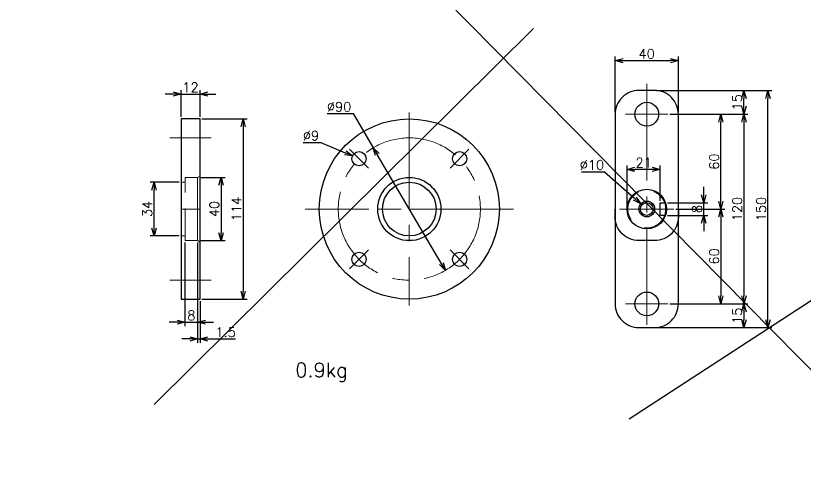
# Model space of a CAD drawing. Header units: millimetres. Extents: x 0 to 49006, y -7876 to 6995.
# Drawn here: x 10960 to 11459.8, y -6838 to -6553.1 of the extents above; entities that cross this region are included whole.
import ezdxf

# ---------------------------------------------------------------- set-up
doc = ezdxf.new("R2010")
doc.units = ezdxf.units.MM
doc.header["$LTSCALE"] = 3.2
doc.header["$PDMODE"] = 99
doc.header["$PDSIZE"] = 1
doc.linetypes.add('CENTER2', pattern=[28.575, 19.05, -3.175, 3.175, -3.175])
doc.linetypes.add('HIDDEN', pattern=[9.525, 6.35, -3.175])
for name, color, linetype, lineweight in [('04_HIDDEN', 2, 'HIDDEN', 13), ('05_CENTER', 4, 'CENTER2', 13), ('08_DIM', 3, 'Continuous', 13)]:
    doc.layers.add(name, color=color, linetype=linetype, lineweight=lineweight)
doc.layers.add('10_DRAFT', color=8, linetype='Continuous', lineweight=0, plot=False)
doc.styles.add('KSS_TXT', font='txt.shx', dxfattribs={"bigfont": 'extfont2.shx'})
doc.dimstyles.new('KSS_DIM', dxfattribs={"dimscale": 12, "dimtxt": 3, "dimasz": 2.5, "dimexe": 1.25, "dimexo": 0.625, "dimtad": 1, "dimdsep": 46, "dimtxsty": 'KSS_TXT', "dimblk": 'OPEN30', "dimcen": 0, "dimazin": 2, "dimtfac": 0.75, "dimtmove": 0, "dimatfit": 3, "dimldrblk": 'OPEN30', "dimfxl": 1.25, "dimtolj": 1, "dimarcsym": 0})
doc.dimstyles.new('KSS_DIM$3', dxfattribs={"dimscale": 12, "dimtxt": 3, "dimasz": 2.5, "dimexe": 1.25, "dimexo": 0.625, "dimtad": 1, "dimtih": 1, "dimtoh": 1, "dimdsep": 46, "dimtxsty": 'KSS_TXT', "dimblk": 'OPEN30', "dimcen": 0, "dimazin": 2, "dimtfac": 0.75, "dimtofl": 0, "dimtmove": 0, "dimatfit": 3, "dimldrblk": 'OPEN30', "dimfxl": 1.25, "dimtolj": 1, "dimarcsym": 0})

# ---------------------------------------------------------------- blocks, each defined once
blk = doc.blocks.new('_Open30')
at = {"color": 0, "linetype": 'ByBlock', "lineweight": -2}
for p, q in [((-1, 0.268), (0, 0)), ((0, 0), (-1, -0.268)), ((0, 0), (-1, 0))]:
    blk.add_line(p, q, dxfattribs=at)
blk = doc.blocks.new('*D543')
at = {"layer": '08_DIM', "color": 0, "lineweight": -2, "transparency": 16777216}
for p, q in [((11059.64, -6602.54), (11054.64, -6602.54)), ((11064.64, -6617.04), (11064.64, -6600.04)), ((11064.64, -6602.54), (11076.64, -6602.54)), ((11076.64, -6617.04), (11076.64, -6600.04)), ((11081.64, -6602.54), (11086.64, -6602.54))]:
    blk.add_line(p, q, dxfattribs=at)
at = {"layer": 'Defpoints', "color": 0, "transparency": 16777216}
for p in [(11076.64, -6602.54), (11064.64, -6618.29), (11076.64, -6618.29)]:
    blk.add_point(p, dxfattribs=at)
at = {"layer": '08_DIM', "color": 0, "lineweight": -2, "transparency": 16777216, "xscale": 5, "yscale": 5, "zscale": 5}
blk.add_blockref('_Open30', (11064.64, -6602.54), dxfattribs=at)
at = {"layer": '08_DIM', "color": 0, "lineweight": -2, "transparency": 16777216, "xscale": 5, "yscale": 5, "zscale": 5, "rotation": 180}
blk.add_blockref('_Open30', (11076.64, -6602.54), dxfattribs=at)
at = {"layer": '08_DIM', "color": 0, "transparency": 16777216, "insert": (11070.64, -6598.29), "char_height": 6, "attachment_point": 5, "style": 'KSS_TXT'}
blk.add_mtext('\\A1;12', dxfattribs=at)
blk = doc.blocks.new('*D672')
at = {"layer": '08_DIM', "color": 0, "lineweight": -2, "transparency": 16777216}
for p, q in [((11374.21, -6615.29), (11408.92, -6615.29)), ((11406.42, -6670.29), (11406.42, -6620.29)), ((11377.95, -6675.29), (11408.92, -6675.29))]:
    blk.add_line(p, q, dxfattribs=at)
at = {"layer": 'Defpoints', "color": 0, "transparency": 16777216}
for p in [(11372.96, -6615.29), (11406.42, -6615.29), (11376.7, -6675.29)]:
    blk.add_point(p, dxfattribs=at)
at = {"layer": '08_DIM', "color": 0, "lineweight": -2, "transparency": 16777216, "xscale": 5, "yscale": 5, "zscale": 5}
for p, rotation in [((11406.42, -6615.29), 90), ((11406.42, -6675.29), 270)]:
    blk.add_blockref('_Open30', p, dxfattribs=dict(at, rotation=rotation))
at = {"layer": '08_DIM', "color": 0, "transparency": 16777216, "insert": (11402.17, -6645.29), "char_height": 6, "attachment_point": 5, "rotation": 90, "style": 'KSS_TXT'}
blk.add_mtext('\\A1;60', dxfattribs=at)
blk = doc.blocks.new('*D673')
at = {"layer": '08_DIM', "color": 0, "lineweight": -2, "transparency": 16777216}
for p, q in [((11377.95, -6675.29), (11408.92, -6675.29)), ((11406.42, -6680.29), (11406.42, -6730.29)), ((11374.21, -6735.29), (11408.92, -6735.29))]:
    blk.add_line(p, q, dxfattribs=at)
at = {"layer": 'Defpoints', "color": 0, "transparency": 16777216}
for p in [(11376.7, -6675.29), (11372.96, -6735.29), (11406.42, -6735.29)]:
    blk.add_point(p, dxfattribs=at)
at = {"layer": '08_DIM', "color": 0, "lineweight": -2, "transparency": 16777216, "xscale": 5, "yscale": 5, "zscale": 5}
for p, rotation in [((11406.42, -6675.29), 90), ((11406.42, -6735.29), 270)]:
    blk.add_blockref('_Open30', p, dxfattribs=dict(at, rotation=rotation))
at = {"layer": '08_DIM', "color": 0, "transparency": 16777216, "insert": (11402.17, -6705.29), "char_height": 6, "attachment_point": 5, "rotation": 90, "style": 'KSS_TXT'}
blk.add_mtext('\\A1;60', dxfattribs=at)
blk = doc.blocks.new('*D674')
at = {"layer": '08_DIM', "color": 0, "lineweight": -2, "transparency": 16777216}
for p, q in [((11365.76, -6600.29), (11423.51, -6600.29)), ((11421.01, -6610.29), (11421.01, -6605.29)), ((11374.21, -6615.29), (11423.51, -6615.29))]:
    blk.add_line(p, q, dxfattribs=at)
at = {"layer": 'Defpoints', "color": 0, "transparency": 16777216}
for p in [(11364.51, -6600.29), (11421.01, -6600.29), (11372.96, -6615.29)]:
    blk.add_point(p, dxfattribs=at)
at = {"layer": '08_DIM', "color": 0, "lineweight": -2, "transparency": 16777216, "xscale": 5, "yscale": 5, "zscale": 5}
for p, rotation in [((11421.01, -6600.29), 90), ((11421.01, -6615.29), 270)]:
    blk.add_blockref('_Open30', p, dxfattribs=dict(at, rotation=rotation))
at = {"layer": '08_DIM', "color": 0, "transparency": 16777216, "insert": (11416.76, -6607.79), "char_height": 6, "attachment_point": 5, "rotation": 90, "style": 'KSS_TXT'}
blk.add_mtext('\\A1;15', dxfattribs=at)
blk = doc.blocks.new('*D675')
at = {"layer": '08_DIM', "color": 0, "lineweight": -2, "transparency": 16777216}
for p, q in [((11374.21, -6615.29), (11423.51, -6615.29)), ((11421.01, -6620.29), (11421.01, -6730.29)), ((11374.21, -6735.29), (11423.51, -6735.29))]:
    blk.add_line(p, q, dxfattribs=at)
at = {"layer": 'Defpoints', "color": 0, "transparency": 16777216}
for p in [(11372.96, -6615.29), (11372.96, -6735.29), (11421.01, -6735.29)]:
    blk.add_point(p, dxfattribs=at)
at = {"layer": '08_DIM', "color": 0, "lineweight": -2, "transparency": 16777216, "xscale": 5, "yscale": 5, "zscale": 5}
for p, rotation in [((11421.01, -6615.29), 90), ((11421.01, -6735.29), 270)]:
    blk.add_blockref('_Open30', p, dxfattribs=dict(at, rotation=rotation))
at = {"layer": '08_DIM', "color": 0, "transparency": 16777216, "insert": (11416.76, -6675.29), "char_height": 6, "attachment_point": 5, "rotation": 90, "style": 'KSS_TXT'}
blk.add_mtext('\\A1;120', dxfattribs=at)
blk = doc.blocks.new('*D676')
at = {"layer": '08_DIM', "color": 0, "lineweight": -2, "transparency": 16777216}
for p, q in [((11374.21, -6735.29), (11423.51, -6735.29)), ((11421.01, -6740.29), (11421.01, -6745.29)), ((11365.76, -6750.29), (11423.51, -6750.29))]:
    blk.add_line(p, q, dxfattribs=at)
at = {"layer": 'Defpoints', "color": 0, "transparency": 16777216}
for p in [(11372.96, -6735.29), (11364.51, -6750.29), (11421.01, -6750.29)]:
    blk.add_point(p, dxfattribs=at)
at = {"layer": '08_DIM', "color": 0, "lineweight": -2, "transparency": 16777216, "xscale": 5, "yscale": 5, "zscale": 5}
for p, rotation in [((11421.01, -6735.29), 90), ((11421.01, -6750.29), 270)]:
    blk.add_blockref('_Open30', p, dxfattribs=dict(at, rotation=rotation))
at = {"layer": '08_DIM', "color": 0, "transparency": 16777216, "insert": (11416.76, -6742.79), "char_height": 6, "attachment_point": 5, "rotation": 90, "style": 'KSS_TXT'}
blk.add_mtext('\\A1;15', dxfattribs=at)
blk = doc.blocks.new('*D677')
at = {"layer": '08_DIM', "color": 0, "lineweight": -2, "transparency": 16777216}
for p, q in [((11365.76, -6600.29), (11438.72, -6600.29)), ((11436.22, -6745.29), (11436.22, -6605.29)), ((11365.76, -6750.29), (11438.72, -6750.29))]:
    blk.add_line(p, q, dxfattribs=at)
at = {"layer": 'Defpoints', "color": 0, "transparency": 16777216}
for p in [(11364.51, -6600.29), (11436.22, -6600.29), (11364.51, -6750.29)]:
    blk.add_point(p, dxfattribs=at)
at = {"layer": '08_DIM', "color": 0, "lineweight": -2, "transparency": 16777216, "xscale": 5, "yscale": 5, "zscale": 5}
for p, rotation in [((11436.22, -6600.29), 90), ((11436.22, -6750.29), 270)]:
    blk.add_blockref('_Open30', p, dxfattribs=dict(at, rotation=rotation))
at = {"layer": '08_DIM', "color": 0, "transparency": 16777216, "insert": (11431.96, -6675.29), "char_height": 6, "attachment_point": 5, "rotation": 90, "style": 'KSS_TXT'}
blk.add_mtext('\\A1;150', dxfattribs=at)
blk = doc.blocks.new('*D678')
at = {"layer": '08_DIM', "color": 0, "lineweight": -2, "transparency": 16777216}
for p, q in [((11339.51, -6614.04), (11339.51, -6578.9)), ((11344.51, -6581.4), (11374.51, -6581.4)), ((11379.51, -6614.04), (11379.51, -6578.9))]:
    blk.add_line(p, q, dxfattribs=at)
at = {"layer": 'Defpoints', "color": 0, "transparency": 16777216}
for p in [(11379.51, -6581.4), (11339.51, -6615.29), (11379.51, -6615.29)]:
    blk.add_point(p, dxfattribs=at)
at = {"layer": '08_DIM', "color": 0, "lineweight": -2, "transparency": 16777216, "xscale": 5, "yscale": 5, "zscale": 5, "rotation": 180}
blk.add_blockref('_Open30', (11339.51, -6581.4), dxfattribs=at)
at = {"layer": '08_DIM', "color": 0, "lineweight": -2, "transparency": 16777216, "xscale": 5, "yscale": 5, "zscale": 5}
blk.add_blockref('_Open30', (11379.51, -6581.4), dxfattribs=at)
at = {"layer": '08_DIM', "color": 0, "transparency": 16777216, "insert": (11359.51, -6577.15), "char_height": 6, "attachment_point": 5, "style": 'KSS_TXT'}
blk.add_mtext('\\A1;40', dxfattribs=at)
blk = doc.blocks.new('*D679')
at = {"layer": '08_DIM', "color": 0, "lineweight": -2, "transparency": 16777216}
for p, q in [((11395.61, -6666.29), (11395.61, -6661.29)), ((11372.6, -6671.29), (11398.11, -6671.29)), ((11395.61, -6679.29), (11395.61, -6671.29)), ((11372.6, -6679.29), (11398.11, -6679.29)), ((11395.61, -6684.29), (11395.61, -6689.29))]:
    blk.add_line(p, q, dxfattribs=at)
at = {"layer": 'Defpoints', "color": 0, "transparency": 16777216}
for p in [(11371.35, -6671.29), (11395.61, -6671.29), (11371.35, -6679.29)]:
    blk.add_point(p, dxfattribs=at)
at = {"layer": '08_DIM', "color": 0, "lineweight": -2, "transparency": 16777216, "xscale": 5, "yscale": 5, "zscale": 5}
for p, rotation in [((11395.61, -6671.29), 270), ((11395.61, -6679.29), 90)]:
    blk.add_blockref('_Open30', p, dxfattribs=dict(at, rotation=rotation))
at = {"layer": '08_DIM', "color": 0, "transparency": 16777216, "insert": (11391.36, -6675.29), "char_height": 6, "attachment_point": 5, "rotation": 90, "style": 'KSS_TXT'}
blk.add_mtext('\\A1;8', dxfattribs=at)
blk = doc.blocks.new('*D680')
at = {"layer": '08_DIM', "color": 0, "lineweight": -2, "transparency": 16777216}
for p, q in [((11347.01, -6674.04), (11347.01, -6647.68)), ((11368.01, -6670.04), (11368.01, -6647.68)), ((11363.01, -6650.18), (11352.01, -6650.18))]:
    blk.add_line(p, q, dxfattribs=at)
at = {"layer": 'Defpoints', "color": 0, "transparency": 16777216}
for p in [(11347.01, -6650.18), (11368.01, -6671.29), (11347.01, -6675.29)]:
    blk.add_point(p, dxfattribs=at)
at = {"layer": '08_DIM', "color": 0, "lineweight": -2, "transparency": 16777216, "xscale": 5, "yscale": 5, "zscale": 5, "rotation": 180}
blk.add_blockref('_Open30', (11347.01, -6650.18), dxfattribs=at)
at = {"layer": '08_DIM', "color": 0, "lineweight": -2, "transparency": 16777216, "xscale": 5, "yscale": 5, "zscale": 5}
blk.add_blockref('_Open30', (11368.01, -6650.18), dxfattribs=at)
at = {"layer": '08_DIM', "color": 0, "transparency": 16777216, "insert": (11357.51, -6645.93), "char_height": 6, "attachment_point": 5, "style": 'KSS_TXT'}
blk.add_mtext('\\A1;21', dxfattribs=at)
blk = doc.blocks.new('*D681')
at = {"layer": '08_DIM', "color": 0, "lineweight": -2, "transparency": 16777216}
for p, q in [((11318.19, -6651.7), (11332.69, -6651.7)), ((11332.69, -6651.7), (11352, -6668.69))]:
    blk.add_line(p, q, dxfattribs=at)
at = {"layer": 'Defpoints', "color": 0, "transparency": 16777216}
for p in [(11355.76, -6671.99), (11363.27, -6678.59)]:
    blk.add_point(p, dxfattribs=at)
at = {"layer": '08_DIM', "color": 0, "lineweight": -2, "transparency": 16777216, "xscale": 5, "yscale": 5, "zscale": 5, "rotation": 318.671669068705}
blk.add_blockref('_Open30', (11355.76, -6671.99), dxfattribs=at)
at = {"layer": '08_DIM', "color": 0, "transparency": 16777216, "insert": (11324.81, -6647.45), "char_height": 6, "attachment_point": 5, "style": 'KSS_TXT'}
blk.add_mtext('\\A1;%%C10', dxfattribs=at)
blk = doc.blocks.new('*D700')
at = {"layer": '08_DIM', "color": 0, "lineweight": -2, "transparency": 16777216}
for p, q in [((11076.39, -6655.29), (11092.47, -6655.29)), ((11089.97, -6660.29), (11089.97, -6690.29)), ((11076.39, -6695.29), (11092.47, -6695.29))]:
    blk.add_line(p, q, dxfattribs=at)
at = {"layer": 'Defpoints', "color": 0, "transparency": 16777216}
for p in [(11075.14, -6655.29), (11075.14, -6695.29), (11089.97, -6695.29)]:
    blk.add_point(p, dxfattribs=at)
at = {"layer": '08_DIM', "color": 0, "lineweight": -2, "transparency": 16777216, "xscale": 5, "yscale": 5, "zscale": 5}
for p, rotation in [((11089.97, -6655.29), 90), ((11089.97, -6695.29), 270)]:
    blk.add_blockref('_Open30', p, dxfattribs=dict(at, rotation=rotation))
at = {"layer": '08_DIM', "color": 0, "transparency": 16777216, "insert": (11085.72, -6675.29), "char_height": 6, "attachment_point": 5, "rotation": 90, "style": 'KSS_TXT'}
blk.add_mtext('\\A1;40', dxfattribs=at)
blk = doc.blocks.new('*D701')
at = {"layer": '08_DIM', "color": 0, "lineweight": -2, "transparency": 16777216}
for p, q in [((11063.39, -6658.29), (11045.03, -6658.29)), ((11047.53, -6687.29), (11047.53, -6663.29)), ((11063.39, -6692.29), (11045.03, -6692.29))]:
    blk.add_line(p, q, dxfattribs=at)
at = {"layer": 'Defpoints', "color": 0, "transparency": 16777216}
for p in [(11047.53, -6658.29), (11064.64, -6658.29), (11064.64, -6692.29)]:
    blk.add_point(p, dxfattribs=at)
at = {"layer": '08_DIM', "color": 0, "lineweight": -2, "transparency": 16777216, "xscale": 5, "yscale": 5, "zscale": 5}
for p, rotation in [((11047.53, -6658.29), 90), ((11047.53, -6692.29), 270)]:
    blk.add_blockref('_Open30', p, dxfattribs=dict(at, rotation=rotation))
at = {"layer": '08_DIM', "color": 0, "transparency": 16777216, "insert": (11043.28, -6675.29), "char_height": 6, "attachment_point": 5, "rotation": 90, "style": 'KSS_TXT'}
blk.add_mtext('\\A1;34', dxfattribs=at)
blk = doc.blocks.new('*D702')
at = {"layer": '08_DIM', "color": 0, "lineweight": -2, "transparency": 16777216}
for p, q in [((11067.14, -6696.54), (11067.14, -6749.33)), ((11075.14, -6696.54), (11075.14, -6749.33)), ((11062.14, -6746.83), (11057.14, -6746.83)), ((11067.14, -6746.83), (11075.14, -6746.83)), ((11080.14, -6746.83), (11085.14, -6746.83))]:
    blk.add_line(p, q, dxfattribs=at)
at = {"layer": 'Defpoints', "color": 0, "transparency": 16777216}
for p in [(11067.14, -6695.29), (11075.14, -6695.29), (11075.14, -6746.83)]:
    blk.add_point(p, dxfattribs=at)
at = {"layer": '08_DIM', "color": 0, "lineweight": -2, "transparency": 16777216, "xscale": 5, "yscale": 5, "zscale": 5}
blk.add_blockref('_Open30', (11067.14, -6746.83), dxfattribs=at)
at = {"layer": '08_DIM', "color": 0, "lineweight": -2, "transparency": 16777216, "xscale": 5, "yscale": 5, "zscale": 5, "rotation": 180}
blk.add_blockref('_Open30', (11075.14, -6746.83), dxfattribs=at)
at = {"layer": '08_DIM', "color": 0, "transparency": 16777216, "insert": (11071.14, -6742.58), "char_height": 6, "attachment_point": 5, "style": 'KSS_TXT'}
blk.add_mtext('\\A1;8', dxfattribs=at)
blk = doc.blocks.new('*D703')
at = {"layer": '08_DIM', "color": 0, "lineweight": -2, "transparency": 16777216}
for p, q in [((11075.14, -6696.54), (11075.14, -6759.97)), ((11076.64, -6733.54), (11076.64, -6759.97)), ((11070.14, -6757.47), (11065.14, -6757.47)), ((11075.14, -6757.47), (11076.64, -6757.47)), ((11081.64, -6757.47), (11099.14, -6757.47))]:
    blk.add_line(p, q, dxfattribs=at)
at = {"layer": 'Defpoints', "color": 0, "transparency": 16777216}
for p in [(11075.14, -6695.29), (11076.64, -6732.29), (11076.64, -6757.47)]:
    blk.add_point(p, dxfattribs=at)
at = {"layer": '08_DIM', "color": 0, "lineweight": -2, "transparency": 16777216, "xscale": 5, "yscale": 5, "zscale": 5}
blk.add_blockref('_Open30', (11075.14, -6757.47), dxfattribs=at)
at = {"layer": '08_DIM', "color": 0, "lineweight": -2, "transparency": 16777216, "xscale": 5, "yscale": 5, "zscale": 5, "rotation": 180}
blk.add_blockref('_Open30', (11076.64, -6757.47), dxfattribs=at)
at = {"layer": '08_DIM', "color": 0, "transparency": 16777216, "insert": (11092.89, -6753.21), "char_height": 6, "attachment_point": 5, "style": 'KSS_TXT'}
blk.add_mtext('\\A1;1.5', dxfattribs=at)
blk = doc.blocks.new('*D704')
at = {"layer": '08_DIM', "color": 0, "lineweight": -2, "transparency": 16777216}
for p, q in [((11077.89, -6618.29), (11106.49, -6618.29)), ((11103.99, -6623.29), (11103.99, -6727.29)), ((11077.89, -6732.29), (11106.49, -6732.29))]:
    blk.add_line(p, q, dxfattribs=at)
at = {"layer": 'Defpoints', "color": 0, "transparency": 16777216}
for p in [(11076.64, -6618.29), (11076.64, -6732.29), (11103.99, -6732.29)]:
    blk.add_point(p, dxfattribs=at)
at = {"layer": '08_DIM', "color": 0, "lineweight": -2, "transparency": 16777216, "xscale": 5, "yscale": 5, "zscale": 5}
for p, rotation in [((11103.99, -6618.29), 90), ((11103.99, -6732.29), 270)]:
    blk.add_blockref('_Open30', p, dxfattribs=dict(at, rotation=rotation))
at = {"layer": '08_DIM', "color": 0, "transparency": 16777216, "insert": (11099.74, -6675.29), "char_height": 6, "attachment_point": 5, "rotation": 90, "style": 'KSS_TXT'}
blk.add_mtext('\\A1;114', dxfattribs=at)
blk = doc.blocks.new('*D705')
at = {"layer": '08_DIM', "color": 0, "lineweight": -2, "transparency": 16777216}
for p, q in [((11157.09, -6614.85), (11173.59, -6614.85)), ((11173.59, -6614.85), (11186.34, -6636.51)), ((11232, -6714.07), (11188.88, -6640.82))]:
    blk.add_line(p, q, dxfattribs=at)
at = {"layer": 'Defpoints', "color": 0, "transparency": 16777216}
for p in [(11186.34, -6636.51), (11232, -6714.07)]:
    blk.add_point(p, dxfattribs=at)
at = {"layer": '08_DIM', "color": 0, "lineweight": -2, "transparency": 16777216, "xscale": 5, "yscale": 5, "zscale": 5}
for p, rotation in [((11186.34, -6636.51), 120.4826280026781), ((11232, -6714.07), 300.4826280026781)]:
    blk.add_blockref('_Open30', p, dxfattribs=dict(at, rotation=rotation))
at = {"layer": '08_DIM', "color": 0, "transparency": 16777216, "insert": (11164.71, -6610.6), "char_height": 6, "attachment_point": 5, "style": 'KSS_TXT'}
blk.add_mtext('\\A1;%%C90', dxfattribs=at)
blk = doc.blocks.new('A$C1B873358_1_1')
at = {"color": 0}
blk.add_lwpolyline([(12, 57), (0, 57), (0, -57), (12, -57)], close=True, dxfattribs=at)
at = {"layer": '04_HIDDEN'}
for p, q in [((2.5, -20), (2.5, 20)), ((10.5, 20), (12, 20.87)), ((2.5, 17), (0, 17)), ((2.5, -17), (0, -17)), ((10.5, -20), (12, -20.87))]:
    blk.add_line(p, q, dxfattribs=at)
for points in [[(10.5, 20), (2.5, 20)], [(10.5, -20), (2.5, -20)]]:
    blk.add_lwpolyline(points, dxfattribs=at)
at = {"layer": '05_CENTER'}
for p, q in [((19.17, 45), (-7.08, 45)), ((19.17, -45), (-7.08, -45))]:
    blk.add_line(p, q, dxfattribs=at)
at = {"layer": '10_DRAFT'}
for p, q in [((10.5, 20), (10.5, -20)), ((0, 0), (12, 0))]:
    blk.add_line(p, q, dxfattribs=at)
blk = doc.blocks.new('A$C103D52B2_1_1')
at = {"color": 0}
for centre, radius in [((0, 0), 57), ((-31.82, 31.82), 4.5), ((31.82, 31.82), 4.5), ((0, 0), 20), ((0, 0), 17), ((-31.82, -31.82), 4.5), ((31.82, -31.82), 4.5)]:
    blk.add_circle(centre, radius, dxfattribs=at)
at = {"layer": '05_CENTER'}
for p, q in [((0, 61.04), (0, -61.04)), ((-37.79, 37.79), (-25.85, 25.85)), ((37.79, 37.79), (25.85, 25.85)), ((61.04, 0), (-61.04, 0)), ((-37.79, -37.79), (-25.85, -25.85)), ((37.79, -37.79), (25.85, -25.85))]:
    blk.add_line(p, q, dxfattribs=at)
blk.add_circle((0, 0), 45, dxfattribs=at)
blk = doc.blocks.new('A$C2E057495_1_1')
at = {"color": 0}
for p, q in [((8.5, -4), (8.5, 4)), ((8.5, 4), (11.84, 4)), ((11.84, -4), (8.5, -4))]:
    blk.add_line(p, q, dxfattribs=at)
blk.add_lwpolyline([(-5, -75), (5, -75, 0.414214), (20, -60), (20, 60, 0.414214), (5, 75), (-5, 75, 0.414214), (-20, 60), (-20, -60, 0.414214)], format="xyb", close=True)
blk.add_lwpolyline([(20, 0), (20, -5, -0.414214), (5, -20), (-5, -20, -0.414214), (-20, -5), (-20, 0)], format="xyb", dxfattribs=at)
for centre, radius in [((0, 60), 7.5), ((0, 0), 12.5), ((0, 0), 5), ((0, 0), 4), ((0, -60), 7.5)]:
    blk.add_circle(centre, radius, dxfattribs=at)
at = {"layer": '04_HIDDEN'}
blk.add_circle((0, 0), 11.95, dxfattribs=at)
at = {"layer": '05_CENTER'}
for p, q in [((0, 79.1), (0, -79.1)), ((13.44, 60), (-13.44, 60)), ((17.19, 0), (-17.19, 0)), ((13.44, -60), (-13.44, -60))]:
    blk.add_line(p, q, dxfattribs=at)
blk = doc.blocks.new('*D732')
at = {"layer": '08_DIM', "color": 0, "lineweight": -2, "transparency": 16777216}
for p, q in [((11141.94, -6633.13), (11153.19, -6633.13)), ((11153.19, -6633.13), (11168.62, -6639.74))]:
    blk.add_line(p, q, dxfattribs=at)
at = {"layer": 'Defpoints', "color": 0, "transparency": 16777216}
for p in [(11173.21, -6641.7), (11181.49, -6645.24)]:
    blk.add_point(p, dxfattribs=at)
at = {"layer": '08_DIM', "color": 0, "lineweight": -2, "transparency": 16777216, "xscale": 5, "yscale": 5, "zscale": 5, "rotation": 336.8315985484948}
blk.add_blockref('_Open30', (11173.21, -6641.7), dxfattribs=at)
at = {"layer": '08_DIM', "color": 0, "transparency": 16777216, "insert": (11146.94, -6628.88), "char_height": 6, "attachment_point": 5, "style": 'KSS_TXT'}
blk.add_mtext('\\A1;%%C9', dxfattribs=at)

msp = doc.modelspace()

# ---------------------------------------------------------------- linework, layer by layer
at = {"color": 1}
msp.add_line((10788.259, -6093.001), (12330.317, -7655.14), dxfattribs=at)
at = {"color": 3}
for p, q in [((12022.869, -6369.323), (11348.334, -6808.251)), ((11287.814, -6561.067), (11047.54, -6798.878))]:
    msp.add_line(p, q, dxfattribs=at)
at = {"layer": '05_CENTER'}
msp.add_line((11275.038, -6675.292), (11143.302, -6675.292), dxfattribs=at)

# ---------------------------------------------------------------- block references
for name, p in [('A$C2E057495_1_1', (11359.512, -6675.292)), ('A$C103D52B2_1_1', (11209.17, -6675.292)), ('A$C1B873358_1_1', (11064.645, -6675.292))]:
    msp.add_blockref(name, p)

# ---------------------------------------------------------------- texts
at = {"color": 1, "style": 'KSS_TXT'}
msp.add_text('0.9kg', height=9, dxfattribs=at).set_placement((11136.96, -6781.614))

# ---------------------------------------------------------------- dimensions: what is measured, and where the dimension line sits
at = {"layer": '08_DIM'}
for base, p1, p2, angle, picture, middle in [((11379.512, -6581.398), (11339.512, -6615.292), (11379.512, -6615.292), 180, '*D678', (11359.512, -6577.148)), ((11076.645, -6602.536), (11064.645, -6618.292), (11076.645, -6618.292), 180, '*D543', (11070.645, -6598.286)), ((11421.014, -6600.292), (11372.955, -6615.292), (11364.512, -6600.292), 90, '*D674', (11416.76, -6607.792)), ((11436.218, -6600.292), (11364.512, -6750.292), (11364.512, -6600.292), 90, '*D677', (11431.964, -6675.292)), ((11406.417, -6615.292), (11376.699, -6675.292), (11372.955, -6615.292), 90, '*D672', (11402.167, -6645.292)), ((11421.014, -6735.292), (11372.955, -6615.292), (11372.955, -6735.292), 90, '*D675', (11416.764, -6675.292)), ((11103.995, -6732.292), (11076.645, -6618.292), (11076.645, -6732.292), 90, '*D704', (11099.745, -6675.292)), ((11089.971, -6695.292), (11075.145, -6655.292), (11075.145, -6695.292), 90, '*D700', (11085.721, -6675.292)), ((11047.526, -6658.292), (11064.645, -6692.292), (11064.645, -6658.292), 90, '*D701', (11043.276, -6675.292)), ((11395.615, -6671.292), (11371.355, -6679.292), (11371.355, -6671.292), 90, '*D679', (11391.365, -6675.292)), ((11406.417, -6735.292), (11376.699, -6675.292), (11372.955, -6735.292), 90, '*D673', (11402.167, -6705.292)), ((11075.145, -6746.827), (11067.145, -6695.292), (11075.145, -6695.292), 180, '*D702', (11071.145, -6742.577)), ((11076.645, -6757.466), (11075.145, -6695.292), (11076.645, -6732.292), 180, '*D703', (11092.895, -6753.212)), ((11421.014, -6750.292), (11372.955, -6735.292), (11364.512, -6750.292), 90, '*D676', (11416.76, -6742.792))]:
    dim = msp.add_linear_dim(base=base, p1=p1, p2=p2, angle=angle, dimstyle='KSS_DIM', override={"dimscale": 2, "dimarcsym": 1}, dxfattribs=at)
    dim.commit()
    dim.dimension.update_dxf_attribs({"geometry": picture, "text_midpoint": middle})
for p1, p2, override, picture, middle in [((11231.997, -6714.073), (11186.342, -6636.512), {"dimscale": 2, "dimpost": '%%C<>', "dimtix": 1, "dimatfit": 2, "dimarcsym": 1}, '*D705', (11164.713, -6614.847)), ((11181.487, -6645.243), (11173.213, -6641.702), {"dimscale": 2, "dimpost": '%%C<>', "dimarcsym": 1}, '*D732', (11146.939, -6633.133)), ((11363.267, -6678.594), (11355.757, -6671.991), {"dimscale": 2, "dimpost": '%%C<>', "dimarcsym": 1}, '*D681', (11324.814, -6651.704))]:
    dim = msp.add_diameter_dim_2p(p1=p1, p2=p2, dimstyle='KSS_DIM$3', override=override, dxfattribs=at)
    dim.commit()
    dim.dimension.update_dxf_attribs({"geometry": picture, "text_midpoint": middle, "dimtype": 163})
dim = msp.add_linear_dim(base=(11347.012, -6650.177), p1=(11368.012, -6671.292), p2=(11347.012, -6675.292), dimstyle='KSS_DIM', override={"dimscale": 2, "dimarcsym": 1}, dxfattribs=at)
dim.commit()
dim.dimension.update_dxf_attribs({"geometry": '*D680', "text_midpoint": (11357.512, -6645.927)})

doc.saveas('drawing.dxf')
